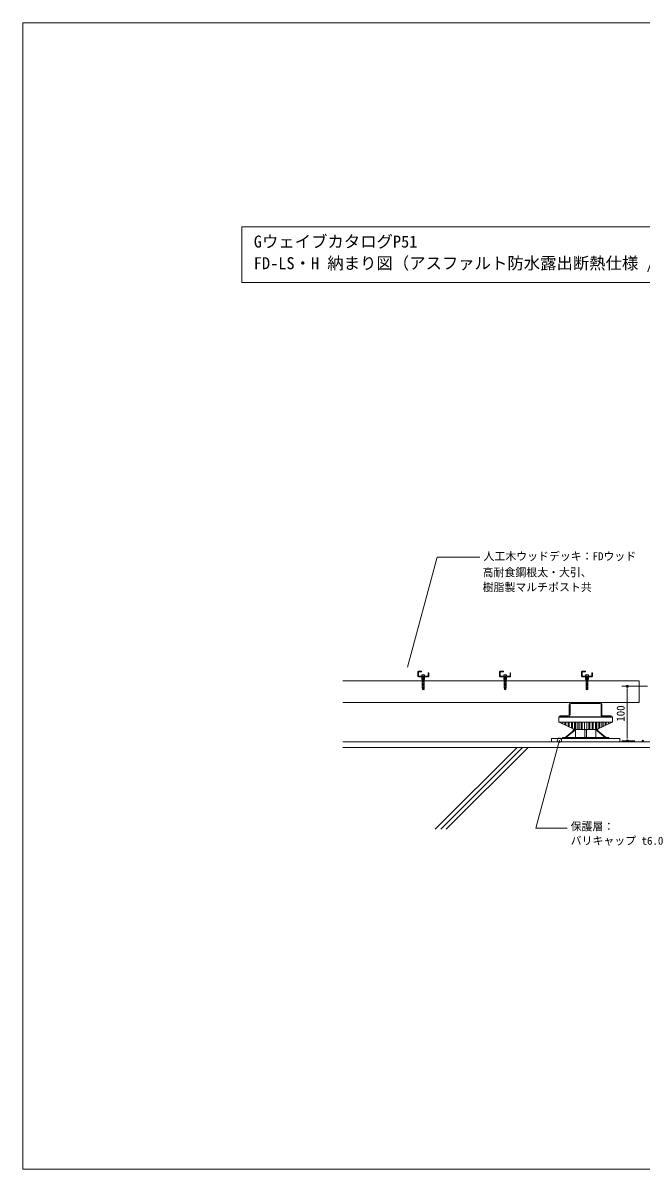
# Model space of a CAD drawing. Units: millimetres, scale not verified. Extents: x -1485 to 1485, y -1050 to 1050.
# Drawn here: x -1485 to -352, y -1050 to 1050 of the extents above; entities that cross this region are included whole.
import ezdxf
from ezdxf.enums import TextEntityAlignment as Align

# ---------------------------------------------------------------- set-up
doc = ezdxf.new("R2010")
doc.units = ezdxf.units.MM
doc.header["$LTSCALE"] = 4
doc.header["$PDMODE"] = 32
doc.header["$PDSIZE"] = 2
doc.linetypes.add('USER1', pattern=[19.05, 12.7, -6.35])
doc.linetypes.add('USER2', pattern=[2, 1.25, -0.25, 0.25, -0.25])
for name, color, linetype, lineweight in [('0-0_0', 6, 'Continuous', 18), ('0-2_HATCH', 9, 'Continuous', 18), ('0-3_KUTAI', 3, 'Continuous', 18), ('0-4_BOUSUI', 1, 'Continuous', 18), ('0-6_MOJI', 7, 'Continuous', 18), ('0-E_DECKM', 7, 'Continuous', 18), ('0-F_本体', 7, 'Continuous', 18), ('1-0', 7, 'Continuous', 18), ('1-1_00oobiki', 5, 'USER1', 18), ('1-2_26', 6, 'Continuous', 18), ('1-3_38', 6, 'USER2', 18)]:
    doc.layers.add(name, color=color, linetype=linetype, lineweight=lineweight)
doc.layers.add('0-1_DEFPOINTS', color=7, linetype='Continuous')
doc.styles.add('ＭＳ ゴシック', font='')
doc.styles.get('ＭＳ ゴシック').set_extended_font_data('MS Gothic')

# ---------------------------------------------------------------- blocks, each defined once
blk = doc.blocks.new('8')
at = {"layer": '0-0_0'}
for p, q in [((-2.475, 27.157), (-2.475, 25.5)), ((-1.375, 21), (-1.725, 20.65)), ((-1.375, 24.5), (-1.375, 21)), ((-1.375, 21), (1.425, 21)), ((1.425, 24.505), (1.425, 21)), ((1.425, 21), (1.775, 20.65)), ((2.525, 27.157), (2.525, 25.5)), ((-1.725, 20.65), (-1.725, 3.35)), ((-1.375, 3), (-1.725, 3.35)), ((-1.375, 3), (-1.375, 0.808)), ((0.025, 0), (-1.375, 3)), ((-1.375, 3), (1.425, 3)), ((1.775, 3.35), (1.425, 3)), ((1.425, 3), (1.425, 0.808)), ((1.775, 20.65), (1.775, 3.35))]:
    blk.add_line(p, q, dxfattribs=at)
blk.add_lwpolyline([(1.425, 0.808), (0.025, 0), (-1.375, 0.808)], dxfattribs=at)
for centre, radius, start, end in [((-1.975, 27.157), 0.5, 109.47122, 180), ((-1.975, 25.5), 0.5, 180, 270), ((-1.975, 25.5), 0.5, 180, 270), ((0.025, 21.5), 6.5, 70.52878, 109.47122), ((-1.875, 24.5), 0.5, 0, 90), ((1.925, 24.505), 0.5, 84.26083, 180), ((2.025, 25.5), 0.5, 264.26083, 0), ((2.025, 27.157), 0.5, 0, 70.52878)]:
    blk.add_arc(centre, radius, start, end, dxfattribs=at)
at = {"layer": '1-2_26'}
for p, q in [((-10, 25), (-10, 33)), ((-9, 34), (-3, 34)), ((-9, 25), (-9, 32.5)), ((8.5, 25), (-9, 25)), ((-2.5, 24), (-9, 24)), ((-8.5, 33), (-3, 33)), ((-4, 24), (-4, 25)), ((-3, 33), (-3, 34)), ((-2.5, 25), (-2.5, 19)), ((9, 24), (2.5, 24)), ((4, 24), (4, 25)), ((10, 31), (9, 31)), ((9, 25.5), (9, 31)), ((10, 25), (10, 31))]:
    blk.add_line(p, q, dxfattribs=at)
blk.add_lwpolyline([(2.5, 25), (2.5, 19), (-2.5, 19)], dxfattribs=at)
for centre, radius, start, end in [((-9, 33), 1, 90, 180), ((-9, 25), 1, 180, 270), ((-8.5, 32.5), 0.5, 90, 180), ((8.5, 25.5), 0.5, 270, 0), ((9, 25), 1, 270, 0)]:
    blk.add_arc(centre, radius, start, end, dxfattribs=at)
at = {"layer": '1-3_38'}
blk.add_line((0, 0), (0, 28), dxfattribs=at)
blk = doc.blocks.new('_Dot')
at = {"layer": '0-0_0', "color": 7}
for p, q in [((-0.5, 0), (-1, 0)), ((0.25, 0), (-0.25, 0))]:
    blk.add_line(p, q, dxfattribs=at)
blk.add_circle((0, 0), 0.25, dxfattribs=at)
blk = doc.blocks.new('D4')
at = {"layer": '0-1_DEFPOINTS'}
for p in [(1107.372, 884.644), (1159.741, 884.644), (1136.041, 784.644)]:
    blk.add_point(p, dxfattribs=at)
at = {"layer": '0-6_MOJI'}
for p, q in [((1144.741, 884.644), (1097.372, 884.644)), ((1107.372, 792.644), (1107.372, 876.644)), ((1121.041, 784.644), (1097.372, 784.644))]:
    blk.add_line(p, q, dxfattribs=at)
at = {"layer": '0-6_MOJI', "xscale": 8, "yscale": 8}
for p, rotation in [((1107.372, 884.644), 90), ((1107.372, 784.644), 270)]:
    blk.add_blockref('_Dot', p, dxfattribs=dict(at, rotation=rotation))
at = {"layer": '0-6_MOJI', "style": 'ＭＳ ゴシック'}
blk.add_text('100', height=14.66, rotation=90, dxfattribs=at).set_placement((1106.872, 819.644), align=Align.BOTTOM_LEFT)

msp = doc.modelspace()

# ---------------------------------------------------------------- linework, layer by layer
at = {"layer": '0-0_0', "color": 7}
msp.add_line((-355.621, -195.356), (-355.621, -155.356), dxfattribs=at)
msp.add_lwpolyline([(-1485, -1050), (1485, -1050), (1485, 1050), (-1485, 1050)], close=True, dxfattribs=at)
at = {"layer": '0-2_HATCH'}
for p, q in [((-729.387, -427.356), (-579.387, -277.356)), ((-719.387, -427.356), (-569.387, -277.356)), ((-709.387, -427.356), (-559.387, -277.356))]:
    msp.add_line(p, q, dxfattribs=at)
at = {"layer": '0-3_KUTAI'}
msp.add_line((764.741, -277.356), (-898.909, -277.356), dxfattribs=at)
at = {"layer": '0-4_BOUSUI'}
for p, q in [((764.741, -267.356), (-898.909, -267.356)), ((-391.47, -261.356), (-516.47, -261.356)), ((-516.47, -267.356), (-516.47, -261.356)), ((-391.47, -267.356), (-391.47, -261.356))]:
    msp.add_line(p, q, dxfattribs=at)
at = {"layer": '0-6_MOJI'}
for p, q in [((-780.022, -130.356), (-726.041, 71.105)), ((-726.041, 71.105), (-647.592, 71.105)), ((-545.015, -425.167), (-501.926, -264.356)), ((-545.015, -425.167), (-487.852, -425.167))]:
    msp.add_line(p, q, dxfattribs=at)
msp.add_lwpolyline([(-1083.697, 574.274), (199.696, 574.274), (199.696, 676.356), (-1083.697, 676.356)], close=True, dxfattribs=at)
msp.add_circle((-501.926, -264.356), 4, dxfattribs=at)
at = {"layer": '0-E_DECKM'}
for p, q in [((-898.909, -155.356), (-355.621, -155.356)), ((-898.909, -195.356), (-355.621, -195.356))]:
    msp.add_line(p, q, dxfattribs=at)
at = {"layer": '0-F_本体'}
for p, q in [((-502.97, -221.856), (-502.97, -230.938)), ((-502.97, -221.856), (-404.97, -221.856)), ((-502.97, -230.938), (-404.97, -230.938)), ((-502.47, -221.356), (-405.47, -221.356)), ((-404.97, -230.938), (-404.97, -221.856)), ((-502.522, -231.435), (-474.57, -244.356)), ((-502.522, -231.435), (-495.97, -231.435)), ((-495.97, -231.435), (-495.97, -234.464)), ((-491.97, -236.313), (-491.97, -231.435)), ((-489.97, -231.435), (-491.97, -231.435)), ((-491.48, -259.356), (-474.162, -245.356)), ((-472.662, -245.356), (-489.98, -259.356)), ((-489.97, -231.356), (-489.97, -231.435)), ((-489.97, -231.435), (-489.97, -237.237)), ((-485.97, -239.086), (-485.97, -231.435)), ((-483.97, -231.435), (-485.97, -231.435)), ((-483.97, -231.356), (-483.97, -231.435)), ((-483.97, -231.435), (-483.97, -240.011)), ((-479.97, -241.86), (-479.97, -231.435)), ((-477.97, -231.435), (-477.97, -242.784)), ((-476.47, -244.356), (-476.47, -247.222)), ((-476.47, -244.356), (-431.47, -244.356)), ((-474.473, -244.356), (-474.473, -231.356)), ((-472.662, -245.356), (-474.162, -245.356)), ((-473.97, -231.435), (-473.97, -231.356)), ((-471.97, -231.435), (-473.97, -231.435)), ((-473.97, -244.356), (-473.97, -231.435)), ((-472.662, -245.356), (-472.662, -259.356)), ((-471.97, -231.356), (-471.97, -231.435)), ((-471.97, -231.435), (-471.97, -244.356)), ((-467.97, -244.356), (-467.97, -231.435)), ((-465.97, -231.435), (-465.97, -244.356)), ((-461.97, -231.435), (-461.97, -231.356)), ((-461.97, -244.356), (-461.97, -231.435)), ((-459.97, -231.435), (-459.97, -244.356)), ((-455.97, -244.356), (-455.97, -231.435)), ((-452.47, -245.356), (-455.47, -245.356)), ((-455.47, -259.356), (-455.47, -245.356)), ((-452.47, -245.356), (-452.47, -259.356)), ((-451.97, -231.435), (-451.97, -244.356)), ((-447.97, -244.356), (-447.97, -231.435)), ((-445.97, -231.435), (-445.97, -244.356)), ((-441.97, -244.356), (-441.97, -231.435)), ((-439.97, -231.435), (-439.97, -244.356)), ((-435.97, -244.356), (-435.97, -231.435)), ((-417.96, -259.356), (-435.278, -245.356)), ((-435.278, -245.356), (-435.278, -259.356)), ((-433.778, -245.356), (-435.278, -245.356)), ((-433.97, -231.435), (-433.97, -244.356)), ((-433.778, -245.356), (-416.46, -259.356)), ((-433.468, -244.356), (-433.468, -231.356)), ((-433.37, -244.356), (-405.418, -231.435)), ((-431.47, -247.222), (-431.47, -244.356)), ((-427.97, -231.435), (-429.97, -231.435)), ((-429.97, -242.784), (-429.97, -231.435)), ((-423.97, -231.356), (-427.97, -231.356)), ((-427.97, -231.356), (-427.97, -231.435)), ((-427.97, -231.435), (-427.97, -241.86)), ((-423.97, -231.435), (-423.97, -231.356)), ((-421.97, -231.435), (-423.97, -231.435)), ((-423.97, -240.011), (-423.97, -231.435)), ((-421.97, -231.356), (-421.97, -231.435)), ((-421.97, -231.435), (-421.97, -239.086)), ((-417.97, -237.237), (-417.97, -231.435)), ((-415.97, -231.435), (-417.97, -231.435)), ((-415.97, -231.435), (-415.97, -236.313)), ((-411.97, -234.464), (-411.97, -231.435)), ((-405.418, -231.435), (-411.97, -231.435)), ((-496.47, -259.356), (-496.47, -261.356)), ((-496.47, -259.356), (-411.47, -259.356)), ((-496.47, -261.356), (-411.47, -261.356)), ((-411.47, -261.356), (-411.47, -259.356))]:
    msp.add_line(p, q, dxfattribs=at)
for points in [[(-491.97, -231.435), (-491.97, -231.356), (-495.97, -231.356), (-495.97, -231.435)], [(-485.97, -231.435), (-485.97, -231.356), (-489.97, -231.356)], [(-477.97, -231.435), (-479.97, -231.435), (-479.97, -231.356), (-483.97, -231.356)], [(-473.97, -231.356), (-477.97, -231.356), (-477.97, -231.435)], [(-461.97, -231.356), (-465.97, -231.356), (-465.97, -231.435), (-467.97, -231.435), (-467.97, -231.356), (-471.97, -231.356)], [(-451.97, -231.435), (-455.97, -231.435), (-455.97, -231.356), (-459.97, -231.356), (-459.97, -231.435), (-461.97, -231.435)], [(-447.97, -231.435), (-447.97, -231.356), (-451.97, -231.356), (-451.97, -231.435)], [(-439.97, -231.435), (-441.97, -231.435), (-441.97, -231.356), (-445.97, -231.356), (-445.97, -231.435), (-447.97, -231.435)], [(-433.97, -231.435), (-435.97, -231.435), (-435.97, -231.356), (-439.97, -231.356), (-439.97, -231.435)], [(-429.97, -231.435), (-429.97, -231.356), (-433.97, -231.356), (-433.97, -231.435)], [(-417.97, -231.435), (-417.97, -231.356), (-421.97, -231.356)], [(-411.97, -231.435), (-411.97, -231.356), (-415.97, -231.356), (-415.97, -231.435)]]:
    msp.add_lwpolyline(points, dxfattribs=at)
for centre, start, end in [((-502.47, -221.856), 90, 180), ((-502.47, -230.938), 180, 264.03425), ((-405.47, -221.856), 0, 90), ((-405.47, -230.938), 275.96575, 0)]:
    msp.add_arc(centre, 0.5, start, end, dxfattribs=at)
at = {"layer": '1-0'}
for p, q in [((-483.97, -198.956), (-483.97, -217.756)), ((-482.37, -198.956), (-482.37, -217.756)), ((-480.37, -195.356), (-427.57, -195.356)), ((-480.37, -196.956), (-427.57, -196.956)), ((-425.57, -198.956), (-425.57, -217.756)), ((-423.97, -198.956), (-423.97, -217.756)), ((-500.97, -219.756), (-485.97, -219.756)), ((-500.97, -219.756), (-500.97, -221.356)), ((-500.97, -221.356), (-485.97, -221.356)), ((-497.805, -219.756), (-488.555, -219.756)), ((-421.97, -219.756), (-406.97, -219.756)), ((-421.97, -221.356), (-406.97, -221.356)), ((-418.805, -219.756), (-409.555, -219.756)), ((-406.97, -219.756), (-406.97, -221.356))]:
    msp.add_line(p, q, dxfattribs=at)
for centre, radius, start, end in [((-480.37, -198.956), 3.6, 90, 180), ((-480.37, -198.956), 2, 90, 180), ((-427.57, -198.956), 3.6, 0, 90), ((-427.57, -198.956), 2, 0, 90), ((-485.97, -217.756), 2, 270, 0), ((-485.97, -217.756), 3.6, 270, 0), ((-421.97, -217.756), 3.6, 180, 270), ((-421.97, -217.756), 2, 180, 270)]:
    msp.add_arc(centre, radius, start, end, dxfattribs=at)
at = {"layer": '1-1_00oobiki'}
msp.add_line((-406.97, -221.356), (-500.97, -221.356), dxfattribs=at)

# ---------------------------------------------------------------- block references
at = {"layer": '0-6_MOJI'}
msp.add_blockref('D4', (-1485, -1050), dxfattribs=at)
at = {"layer": '0-E_DECKM'}
for p in [(-751.434, -171.856), (-601.434, -171.856), (-451.434, -171.856)]:
    msp.add_blockref('8', p, dxfattribs=at)

# ---------------------------------------------------------------- texts
at = {"layer": '0-6_MOJI', "style": 'ＭＳ ゴシック'}
for s, height, p in [('GウェイブカタログP51', 21.99, (-1061.949, 631.791)), ('FD-LS・H 納まり図（アスファルト防水露出断熱仕様 / FDウォールG100）', 21.99, (-1061.949, 592.2)), ('人工木ウッドデッキ：FDウッド', 14.66, (-641.092, 61.105)), ('高耐食鋼根太・大引、', 14.66, (-642.622, 31.514)), ('樹脂製マルチポスト共', 14.66, (-642.622, 4.335)), ('保護層：', 14.66, (-481.352, -434.021)), ('バリキャップ t6.0', 14.66, (-481.352, -460.127))]:
    msp.add_text(s, height=height, dxfattribs=at).set_placement(p, align=Align.BOTTOM_LEFT)

doc.saveas('drawing.dxf')
